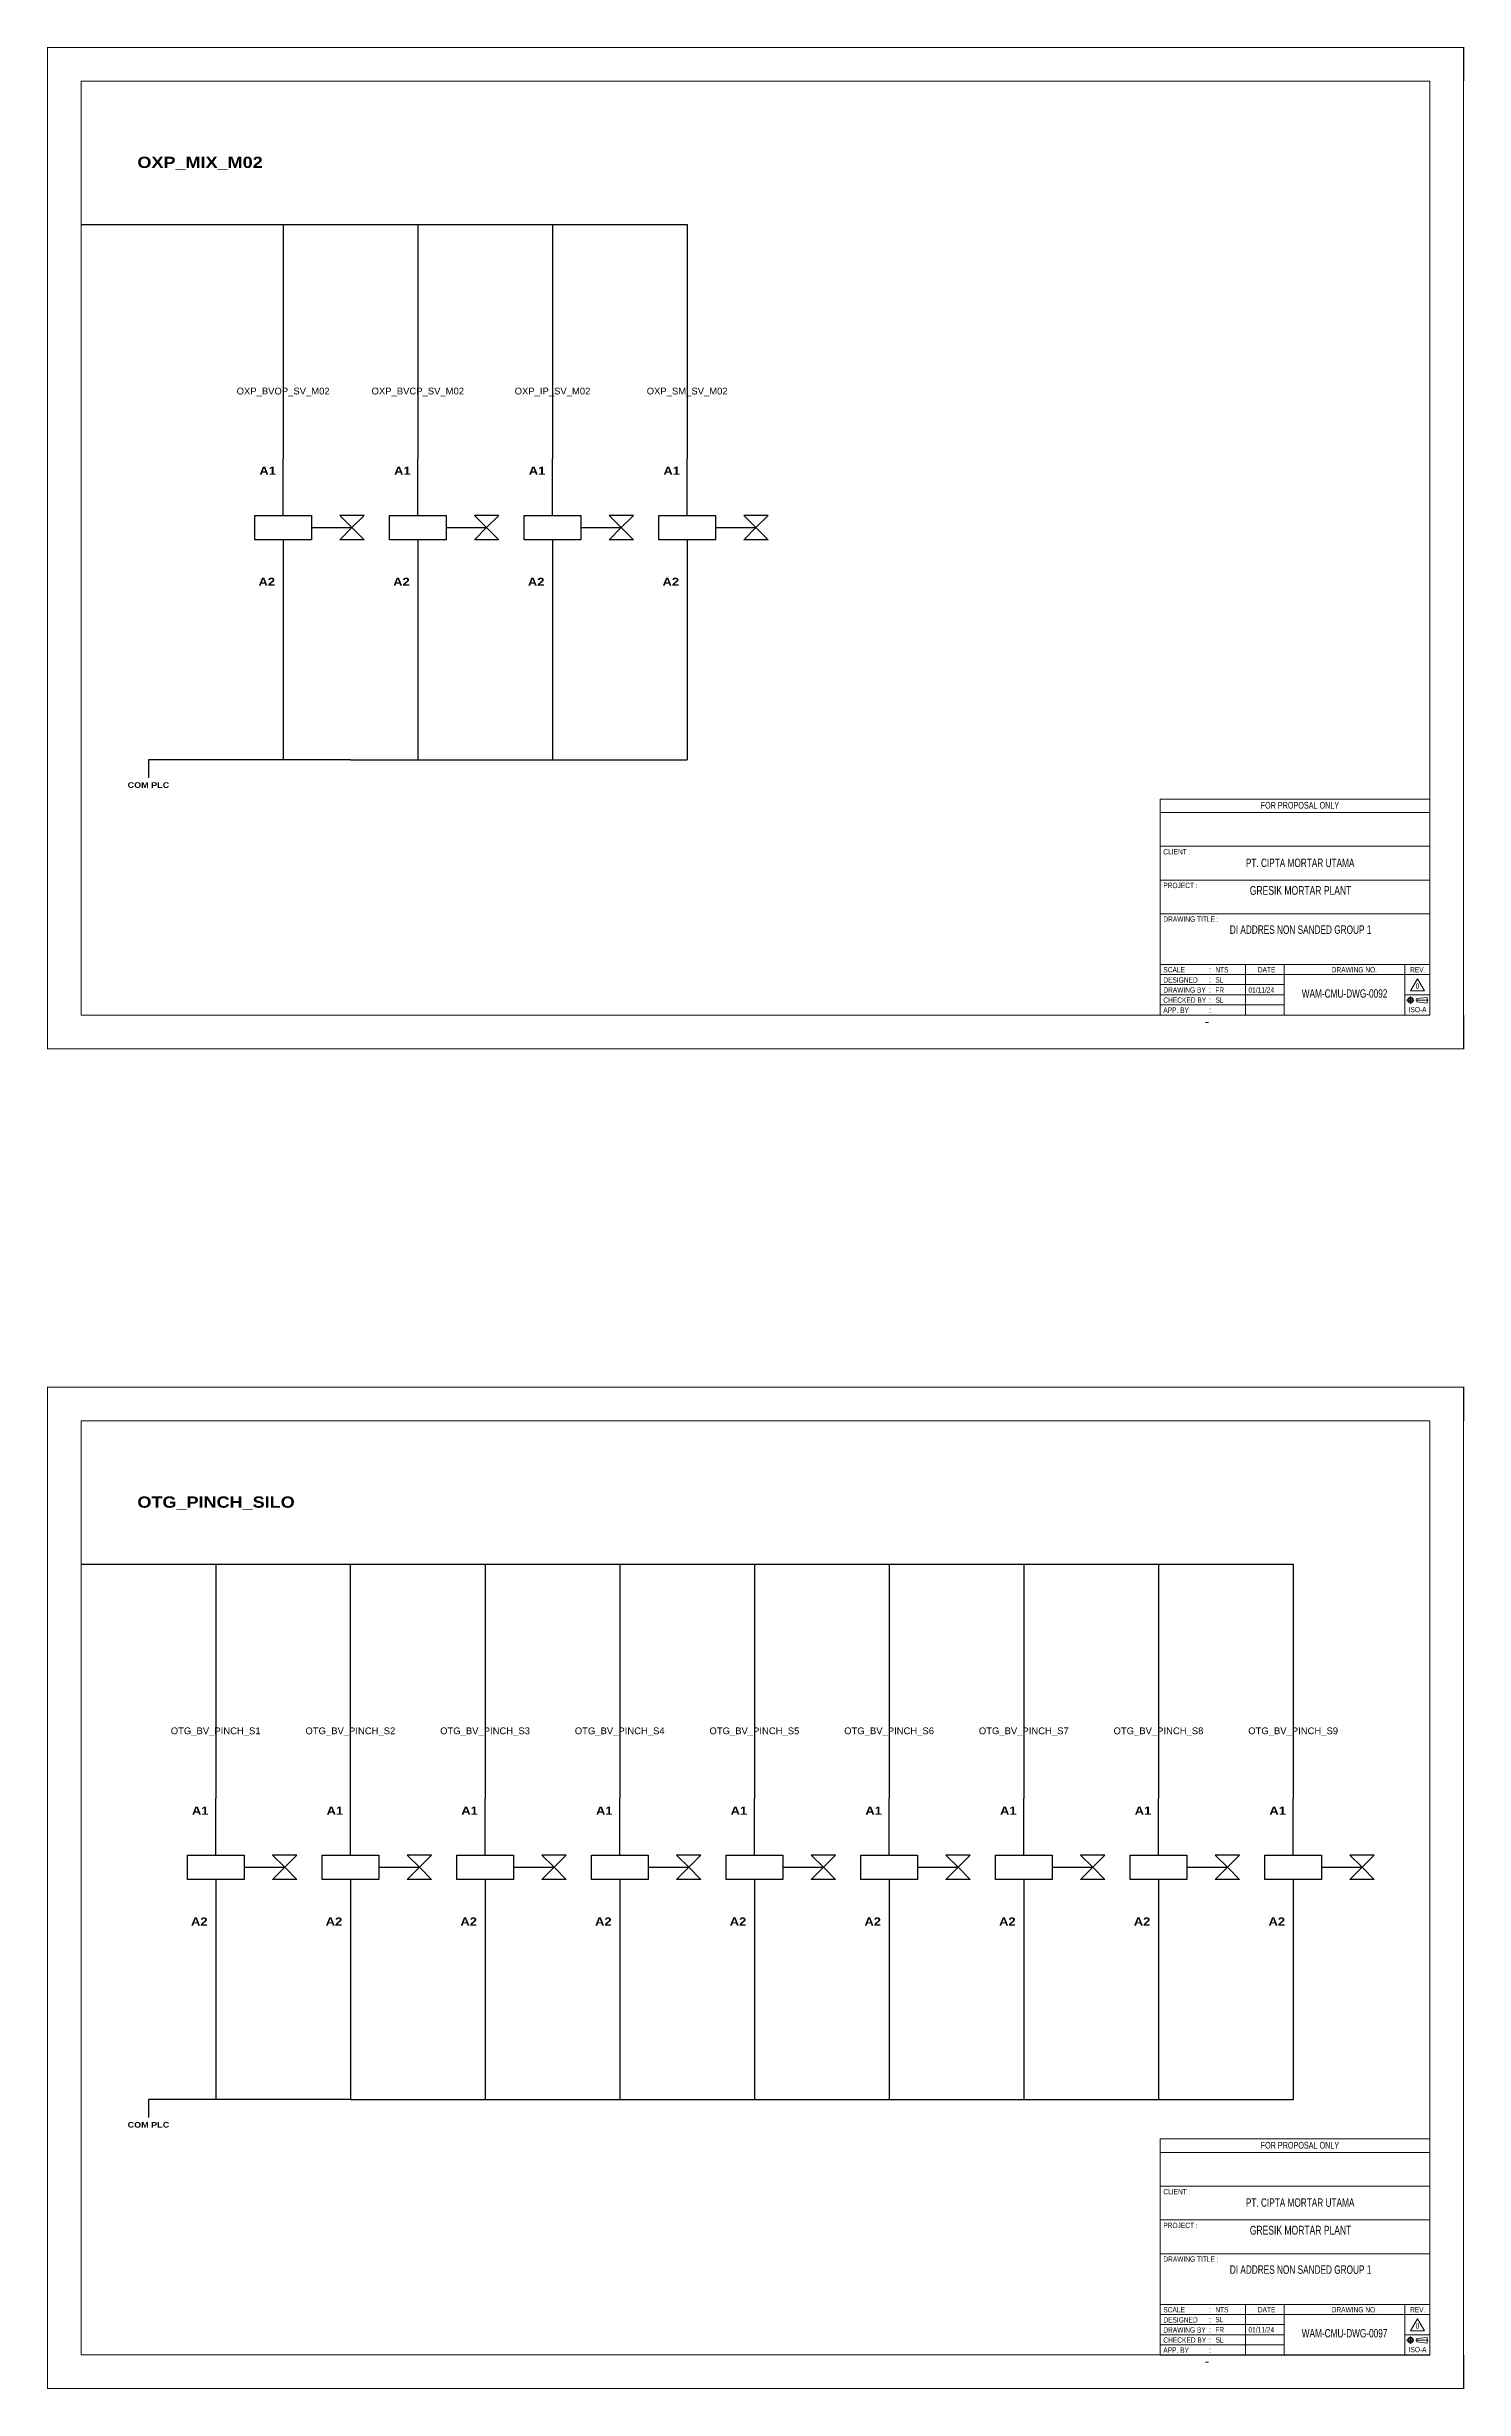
# Model space of a CAD drawing. Header units: centimetres. Extents: x -30014 to 38541, y 15960 to 46751.
# Drawn here: x 24481 to 30763, y 16035 to 26418 of the extents above; entities that cross this region are included whole.
import ezdxf
from ezdxf.enums import TextEntityAlignment as Align

# ---------------------------------------------------------------- set-up
doc = ezdxf.new("R2010")
doc.units = ezdxf.units.CM
doc.header["$MEASUREMENT"] = 0
doc.linetypes.add('CENTER', pattern=[2, 1.25, -0.25, 0.25, -0.25])
for name, color, linetype in [('1', 7, 'Continuous'), ('Etiket-Line-L', 7, 'Continuous'), ('EtIket-Line-S', 2, 'Continuous'), ('Etiket-Text-List0', 2, 'Continuous'), ('Etiket-Text-List1', 3, 'Continuous'), ('Etiket-Text-List2', 1, 'Continuous')]:
    doc.layers.add(name, color=color, linetype=linetype)
for name, color, linetype, lineweight in [('Center_line', 2, 'CENTER', 5), ('Etiket', 7, 'Continuous', 5), ('Object', 4, 'Continuous', 25)]:
    doc.layers.add(name, color=color, linetype=linetype, lineweight=lineweight)
doc.styles.add('Bold', font='ariblk.ttf', dxfattribs={"height": 25.4})
doc.styles.add('DIM', font='romans', dxfattribs={"height": 6.096})
doc.styles.get("Standard").update_dxf_attribs({"font": 'arial.ttf'})

# ---------------------------------------------------------------- blocks, each defined once
blk = doc.blocks.new('x5 Out Line')
at = {"const_width": 0.3}
for points in [[(9.65, 286.71), (0, 286.71), (0, 277.06)], [(405.45, 277.06), (405.45, 286.71), (395.8, 286.71)], [(0, 9.65), (0, 0), (9.65, 0)], [(405.45, 9.65), (405.45, 0), (395.8, 0)]]:
    blk.add_lwpolyline(points, dxfattribs=at)
at = {"lineweight": 15}
blk.add_lwpolyline([(395.8, 9.65), (395.8, 277.06), (9.65, 277.06), (9.65, 9.65)], close=True, dxfattribs=at)
at = {"layer": 'EtIket-Line-S', "lineweight": 9, "ltscale": 0.5}
blk.add_lwpolyline([(0, 0), (405.45, 0), (405.45, 286.71), (0, 286.71)], close=True, dxfattribs=at)
blk = doc.blocks.new('A$C6CDB76E5')
at = {"lineweight": 15}
for p, q in [((-196.2, 0), (-196.2, 157.1)), ((-196.2, 157.1), (0, 157.1)), ((0, 0), (0, 157.1)), ((-196.2, 147.3), (0, 147.3)), ((-196.2, 122.8), (0, 122.8)), ((-196.2, 98.2), (0, 98.2)), ((-196.2, 73.7), (0, 73.7)), ((-196.2, 36.8), (0, 36.8)), ((-134, 0), (-134, 36.8)), ((-105.9, 0), (-105.9, 36.8)), ((-18.1, 0), (-18.1, 36.8)), ((-196.2, 29.4), (0, 29.4)), ((-196.2, 22.1), (-105.9, 22.1)), ((-196.2, 14.7), (-105.9, 14.7)), ((-196.2, 7.4), (-105.9, 7.4)), ((-18.1, 14.7), (0, 14.7))]:
    blk.add_line(p, q, dxfattribs=at)
at = {"layer": 'Center_line', "lineweight": 13}
for p, q in [((-16.9, 10.8), (-11.3, 10.8)), ((-14.1, 13.5), (-14.1, 8)), ((-10.3, 10.8), (-1.2, 10.8))]:
    blk.add_line(p, q, dxfattribs=at)
at = {"layer": 'Etiket-Line-L', "lineweight": 15}
for p, q in [((0, 0), (0, 122.6)), ((-196.2, 0), (0, 0))]:
    blk.add_line(p, q, dxfattribs=at)
blk.add_lwpolyline([(-9, 26.4), (-4, 17.7), (-14.1, 17.7)], close=True, dxfattribs=at)
at = {"layer": 'Object', "lineweight": 15}
blk.add_lwpolyline([(-9.5, 9.5), (-1.9, 8.7), (-1.9, 12.8), (-9.5, 12)], close=True, dxfattribs=at)
for radius in [2.03, 1.27]:
    blk.add_circle((-14.1, 10.8), radius, dxfattribs=at)
at = {"layer": '1', "color": 3, "lineweight": 9, "width": 0.7}
blk.add_text('ISO-A', height=3.91, dxfattribs=at).set_placement((-15.4, 2))
at = {"layer": 'Etiket-Text-List0', "lineweight": 13, "width": 0.7}
for s, height, p in [('CLIENT :', 3.92, (-193.8, 116.8)), ('PROJECT :', 3.92, (-193.8, 92.3)), ('DRAWING TITLE :', 3.923, (-193.8, 67.8)), ('SCALE', 3.92, (-193.8, 31)), (':', 4.17, (-160.6, 31)), ('DATE', 3.92, (-125.1, 31)), ('DRAWING NO.', 3.923, (-71.4, 31)), ('REV.', 3.92, (-14.4, 31)), ('DESIGNED', 3.92, (-193.8, 23.6)), ('DRAWING BY', 3.92, (-193.8, 16.3)), (':', 4.17, (-160.6, 23.6)), (':', 4.17, (-160.6, 16.3)), ('APP. BY ', 3.92, (-193.8, 1.6)), ('CHECKED BY ', 3.923, (-193.8, 8.9)), (':', 4.17, (-160.6, 8.9)), (':', 4.17, (-160.6, 1.6))]:
    blk.add_text(s, height=height, dxfattribs=at).set_placement(p)
at = {"layer": 'Etiket-Text-List1', "lineweight": 9, "width": 0.7}
for tag, p in [('1:XXXX', (-156, 31)), ('EN', (-156, 23.6)), ('EN', (-156, 16.3)), ('DD/MM/YY', (-131.3, 23.6)), ('DD/MM/YY', (-131.3, 16.3)), ('1', (-10.3, 19.1)), ('EN', (-155.8, 8.9)), ('EN', (-155.7, 1.6)), ('DD/MM/YY', (-131.3, 8.9)), ('DD/MM/YY', (-131.3, 1.6))]:
    blk.add_attdef(tag, p, '', height=3.92, dxfattribs=at)
at = {"layer": 'Etiket-Text-List2', "lineweight": 13, "width": 0.7}
for tag, height, p in [('FOR FABRICATION', 4.9, (-94.6, 150.1)), ('CLIENT_NAME', 6.13, (-94.1, 107.7)), ('PROJECT_1', 4.9, (-94.1, 87.5)), ('PROJECT_2', 4.9, (-94.1, 79.2)), ('DRAWING_TITLE1', 6.13, (-94.1, 59)), ('DRAWING_TITLE2', 6.13, (-94.1, 49.9)), ('DRAWING_TITLE3', 6.13, (-94.1, 40.1)), ('LDP-X-XXX-AR-01', 6.13, (-62, 12.7))]:
    blk.add_attdef(tag, text='', height=height, dxfattribs=at).set_placement(p, align=Align.CENTER)

msp = doc.modelspace()

# ---------------------------------------------------------------- linework, layer by layer
at = {"color": 146, "ltscale": 50, "true_color": 0x105689}
for p, q in [((24632, 25631), (25229, 25631)), ((25229, 25631), (25826, 25631)), ((25528, 25631), (25528, 24592)), ((25826, 25631), (26423, 25631)), ((26125, 25631), (26125, 24592)), ((26423, 25631), (27020, 25631)), ((26722, 25631), (26722, 24592)), ((27020, 25631), (27319, 25631)), ((27319, 25631), (27319, 24592)), ((25528, 23990), (25528, 23258)), ((26125, 23990), (26125, 23258)), ((26722, 23990), (26722, 23258)), ((27319, 23990), (27319, 23258)), ((25827, 23258), (24931, 23258)), ((24931, 23258), (24931, 23178)), ((25827, 23258), (27319, 23258)), ((27022, 23258), (27022, 23258)), ((24632, 19692), (25229, 19692)), ((25229, 19692), (25229, 18653)), ((25229, 19692), (25826, 19692)), ((25826, 18653), (25826, 19692)), ((25826, 19692), (26423, 19692)), ((26423, 19692), (27020, 19692)), ((26423, 19692), (26423, 18653)), ((27020, 19692), (27617, 19692)), ((27020, 19692), (27020, 18653)), ((27617, 19692), (28214, 19692)), ((27617, 19692), (27617, 18653)), ((28214, 19692), (28513, 19692)), ((28214, 19692), (28214, 18653)), ((28513, 19692), (29110, 19692)), ((28811, 19692), (28811, 18653)), ((29110, 19692), (29707, 19692)), ((29408, 19692), (29408, 18653)), ((29707, 19692), (30005, 19692)), ((30005, 19692), (30005, 18653)), ((25229, 18051), (25229, 17319)), ((25826, 18051), (25826, 17319)), ((26423, 18051), (26423, 17319)), ((27020, 18051), (27020, 17319)), ((27617, 18051), (27617, 17319)), ((28214, 18051), (28214, 17319)), ((28811, 18051), (28811, 17319)), ((29408, 18051), (29408, 17319)), ((30005, 18051), (30005, 17319)), ((25827, 17319), (24931, 17319)), ((24931, 17319), (24931, 17239)), ((25827, 17319), (27022, 17319)), ((27022, 17319), (27022, 17319)), ((27022, 17319), (28513, 17319)), ((28513, 17319), (29110, 17319)), ((29110, 17319), (29707, 17319)), ((29707, 17319), (30005, 17319))]:
    msp.add_line(p, q, dxfattribs=at)
at = {"ltscale": 50}
for p, q in [((25528, 24341), (25528, 24592)), ((26125, 24341), (26125, 24592)), ((26722, 24341), (26722, 24592)), ((27319, 24341), (27319, 24592)), ((25528, 24233), (25528, 23982)), ((25654, 24287), (25833, 24287)), ((26125, 24233), (26125, 23982)), ((26251, 24287), (26430, 24287)), ((26722, 24233), (26722, 23982)), ((26848, 24287), (27027, 24287)), ((27319, 24233), (27319, 23982)), ((27445, 24287), (27624, 24287)), ((25229, 18402), (25229, 18653)), ((25826, 18402), (25826, 18653)), ((26423, 18402), (26423, 18653)), ((27020, 18402), (27020, 18653)), ((27617, 18402), (27617, 18653)), ((28214, 18402), (28214, 18653)), ((28811, 18402), (28811, 18653)), ((29408, 18402), (29408, 18653)), ((30005, 18402), (30005, 18653)), ((25229, 18294), (25229, 18043)), ((25355, 18348), (25535, 18348)), ((25826, 18294), (25826, 18043)), ((25952, 18348), (26132, 18348)), ((26423, 18294), (26423, 18043)), ((26549, 18348), (26729, 18348)), ((27020, 18294), (27020, 18043)), ((27146, 18348), (27326, 18348)), ((27617, 18294), (27617, 18043)), ((27743, 18348), (27923, 18348)), ((28214, 18294), (28214, 18043)), ((28340, 18348), (28520, 18348)), ((28811, 18294), (28811, 18043)), ((28937, 18348), (29117, 18348)), ((29408, 18294), (29408, 18043)), ((29534, 18348), (29714, 18348)), ((30005, 18294), (30005, 18043)), ((30131, 18348), (30311, 18348))]:
    msp.add_line(p, q, dxfattribs=at)
for points in [[(25402, 24341), (25654, 24341), (25654, 24233), (25402, 24233)], [(25833, 24287), (25887, 24341), (25779, 24341)], [(25999, 24341), (26251, 24341), (26251, 24233), (25999, 24233)], [(26430, 24287), (26484, 24341), (26376, 24341)], [(26596, 24341), (26848, 24341), (26848, 24233), (26596, 24233)], [(27027, 24287), (27081, 24341), (26973, 24341)], [(27193, 24341), (27445, 24341), (27445, 24233), (27193, 24233)], [(27624, 24287), (27678, 24341), (27570, 24341)], [(25833, 24287), (25887, 24233), (25779, 24233)], [(26430, 24287), (26484, 24233), (26376, 24233)], [(27027, 24287), (27081, 24233), (26973, 24233)], [(27624, 24287), (27678, 24233), (27570, 24233)], [(25104, 18402), (25355, 18402), (25355, 18294), (25104, 18294)], [(25535, 18348), (25588, 18402), (25481, 18402)], [(25701, 18402), (25952, 18402), (25952, 18294), (25701, 18294)], [(26132, 18348), (26185, 18402), (26078, 18402)], [(26298, 18402), (26549, 18402), (26549, 18294), (26298, 18294)], [(26729, 18348), (26782, 18402), (26675, 18402)], [(26895, 18402), (27146, 18402), (27146, 18294), (26895, 18294)], [(27326, 18348), (27379, 18402), (27272, 18402)], [(27492, 18402), (27743, 18402), (27743, 18294), (27492, 18294)], [(27923, 18348), (27976, 18402), (27869, 18402)], [(28089, 18402), (28340, 18402), (28340, 18294), (28089, 18294)], [(28520, 18348), (28573, 18402), (28466, 18402)], [(28686, 18402), (28937, 18402), (28937, 18294), (28686, 18294)], [(29117, 18348), (29170, 18402), (29063, 18402)], [(29283, 18402), (29534, 18402), (29534, 18294), (29283, 18294)], [(29714, 18348), (29767, 18402), (29660, 18402)], [(29880, 18402), (30131, 18402), (30131, 18294), (29880, 18294)], [(30311, 18348), (30364, 18402), (30257, 18402)], [(25535, 18348), (25588, 18294), (25481, 18294)], [(26132, 18348), (26185, 18294), (26078, 18294)], [(26729, 18348), (26782, 18294), (26675, 18294)], [(27326, 18348), (27379, 18294), (27272, 18294)], [(27923, 18348), (27976, 18294), (27869, 18294)], [(28520, 18348), (28573, 18294), (28466, 18294)], [(29117, 18348), (29170, 18294), (29063, 18294)], [(29714, 18348), (29767, 18294), (29660, 18294)], [(30311, 18348), (30364, 18294), (30257, 18294)]]:
    msp.add_lwpolyline(points, close=True, dxfattribs=at)

# ---------------------------------------------------------------- block references
at = {"layer": 'Etiket', "lineweight": 0}
ref = msp.add_blockref('A$C6CDB76E5', (30611, 22126), dxfattribs=dict(at, xscale=6.095870930054101, yscale=6.095870930054101, zscale=6.095870930054101))
ref.add_attrib('FOR FABRICATION', 'FOR PROPOSAL ONLY', dxfattribs={"layer": 'Etiket-Text-List2', "lineweight": 13, "height": 29.89, "width": 0.7}).set_placement((30035, 23041), align=Align.CENTER)
ref.add_attrib('CLIENT_NAME', 'PT. CIPTA MORTAR UTAMA', dxfattribs={"layer": 'Etiket-Text-List2', "lineweight": 13, "height": 37.37, "width": 0.7}).set_placement((30036, 22782), align=Align.CENTER)
ref.add_attrib('PROJECT_1', 'GRESIK MORTAR PLANT', dxfattribs={"layer": 'Etiket-Text-List2', "lineweight": 13, "height": 38.71, "width": 0.7}).set_placement((30038, 22659), align=Align.CENTER)
ref.add_attrib('DRAWING_TITLE1', 'DI ADDRES NON SANDED GROUP 1', dxfattribs={"layer": 'Etiket-Text-List2', "lineweight": 13, "height": 37.37, "width": 0.7}).set_placement((30038, 22486), align=Align.CENTER)
ref.add_attrib('1:XXXX', 'NTS', (29660, 22315), dxfattribs={"layer": 'Etiket-Text-List1', "lineweight": 13, "height": 23.9, "width": 0.7})
ref.add_attrib('EN', 'SL', (29660, 22270), dxfattribs={"layer": 'Etiket-Text-List1', "lineweight": 13, "height": 23.9, "width": 0.7})
ref.add_attrib('EN', 'FR', (29660, 22225), dxfattribs={"layer": 'Etiket-Text-List1', "lineweight": 13, "height": 23.9, "width": 0.7})
ref.add_attrib('DD/MM/YY', '01/11/24', (29807, 22225), dxfattribs={"layer": 'Etiket-Text-List1', "lineweight": 13, "height": 23.9, "width": 0.7})
ref.add_attrib('EN', 'SL', (29661, 22180), dxfattribs={"layer": 'Etiket-Text-List1', "lineweight": 13, "height": 23.9, "width": 0.7})
ref.add_attrib('LDP-X-XXX-AR-01', 'WAM-CMU-DWG-0092', dxfattribs={"layer": 'Etiket-Text-List2', "lineweight": 15, "height": 37.37, "width": 0.7}).set_placement((30233, 22203), align=Align.CENTER)
ref.add_attrib('1', '0', (30548, 22242), dxfattribs={"layer": 'Etiket-Text-List1', "lineweight": 13, "height": 23.9, "width": 0.7})
ref = msp.add_blockref('A$C6CDB76E5', (30611, 16186), dxfattribs=dict(at, xscale=6.095870930054101, yscale=6.095870930054101, zscale=6.095870930054101))
ref.add_attrib('FOR FABRICATION', 'FOR PROPOSAL ONLY', dxfattribs={"layer": 'Etiket-Text-List2', "lineweight": 13, "height": 29.89, "width": 0.7}).set_placement((30035, 17101), align=Align.CENTER)
ref.add_attrib('CLIENT_NAME', 'PT. CIPTA MORTAR UTAMA', dxfattribs={"layer": 'Etiket-Text-List2', "lineweight": 13, "height": 37.37, "width": 0.7}).set_placement((30036, 16843), align=Align.CENTER)
ref.add_attrib('PROJECT_1', 'GRESIK MORTAR PLANT', dxfattribs={"layer": 'Etiket-Text-List2', "lineweight": 13, "height": 38.71, "width": 0.7}).set_placement((30038, 16720), align=Align.CENTER)
ref.add_attrib('DRAWING_TITLE1', 'DI ADDRES NON SANDED GROUP 1', dxfattribs={"layer": 'Etiket-Text-List2', "lineweight": 13, "height": 37.37, "width": 0.7}).set_placement((30038, 16546), align=Align.CENTER)
ref.add_attrib('1:XXXX', 'NTS', (29660, 16375), dxfattribs={"layer": 'Etiket-Text-List1', "lineweight": 13, "height": 23.9, "width": 0.7})
ref.add_attrib('EN', 'SL', (29660, 16331), dxfattribs={"layer": 'Etiket-Text-List1', "lineweight": 13, "height": 23.9, "width": 0.7})
ref.add_attrib('EN', 'FR', (29660, 16286), dxfattribs={"layer": 'Etiket-Text-List1', "lineweight": 13, "height": 23.9, "width": 0.7})
ref.add_attrib('DD/MM/YY', '01/11/24', (29807, 16286), dxfattribs={"layer": 'Etiket-Text-List1', "lineweight": 13, "height": 23.9, "width": 0.7})
ref.add_attrib('EN', 'SL', (29661, 16241), dxfattribs={"layer": 'Etiket-Text-List1', "lineweight": 13, "height": 23.9, "width": 0.7})
ref.add_attrib('LDP-X-XXX-AR-01', 'WAM-CMU-DWG-0097', dxfattribs={"layer": 'Etiket-Text-List2', "lineweight": 15, "height": 37.37, "width": 0.7}).set_placement((30233, 16264), align=Align.CENTER)
ref.add_attrib('1', '0', (30548, 16303), dxfattribs={"layer": 'Etiket-Text-List1', "lineweight": 13, "height": 23.9, "width": 0.7})
at = {"layer": 'Etiket-Line-L', "lineweight": 0}
ref = msp.add_blockref('x5 Out Line', (24483, 21976), dxfattribs=dict(at, xscale=15.48351216233742, yscale=15.48351216233742, zscale=15.48351216233742))
ref.add_attrib('FILE_NAME', '-', (29613, 22084), dxfattribs={"layer": 'Etiket-Text-List1', "lineweight": 13, "height": 21.7, "style": 'DIM', "width": 0.7})
ref = msp.add_blockref('x5 Out Line', (24483, 16037), dxfattribs=dict(at, xscale=15.48351216233742, yscale=15.48351216233742, zscale=15.48351216233742))
ref.add_attrib('FILE_NAME', '-', (29613, 16145), dxfattribs={"layer": 'Etiket-Text-List1', "lineweight": 13, "height": 21.7, "style": 'DIM', "width": 0.7})

# ---------------------------------------------------------------- texts
at = {"ltscale": 500, "style": 'Bold'}
for s, p in [('OXP_MIX_M02', (24882, 25881)), ('OTG_PINCH_SILO', (24882, 19942))]:
    msp.add_text(s, height=50, dxfattribs=at).set_placement(p)
at = {"ltscale": 50}
for s, p in [('OXP_BVOP_SV_M02', (25528, 24892)), ('OXP_BVCP_SV_M02', (26125, 24892)), ('OXP_IP_SV_M02', (26722, 24892)), ('OXP_SM_SV_M02', (27319, 24892)), ('OTG_BV_PINCH_S1', (25229, 18953)), ('OTG_BV_PINCH_S2', (25826, 18953)), ('OTG_BV_PINCH_S3', (26423, 18953)), ('OTG_BV_PINCH_S4', (27020, 18953)), ('OTG_BV_PINCH_S5', (27617, 18953)), ('OTG_BV_PINCH_S6', (28214, 18953)), ('OTG_BV_PINCH_S7', (28811, 18953)), ('OTG_BV_PINCH_S8', (29408, 18953)), ('OTG_BV_PINCH_S9', (30005, 18953))]:
    msp.add_text(s, height=30, dxfattribs=at).set_placement(p, align=Align.MIDDLE_CENTER)
at = {"ltscale": 500, "style": 'Bold'}
for p in [(25496, 24557), (26093, 24557), (26690, 24557), (27287, 24557), (25197, 18617), (25794, 18617), (26391, 18617), (26988, 18617), (27585, 18617), (28182, 18617), (28779, 18617), (29376, 18617), (29973, 18617)]:
    msp.add_text('A1', height=35.9, dxfattribs=at).set_placement(p, align=Align.TOP_RIGHT)
for p in [(25492, 24018), (26089, 24018), (26686, 24018), (27283, 24018), (25193, 18079), (25790, 18079), (26387, 18079), (26984, 18079), (27581, 18079), (28178, 18079), (28775, 18079), (29372, 18079), (29969, 18079)]:
    msp.add_text('A2', height=35.9, dxfattribs=at).set_placement(p, align=Align.BOTTOM_RIGHT)
at = {"ltscale": 50, "style": 'Bold'}
for p in [(24931, 23158), (24931, 17219)]:
    msp.add_text('COM PLC', height=25, dxfattribs=at).set_placement(p, align=Align.TOP_CENTER)

doc.saveas('drawing.dxf')
